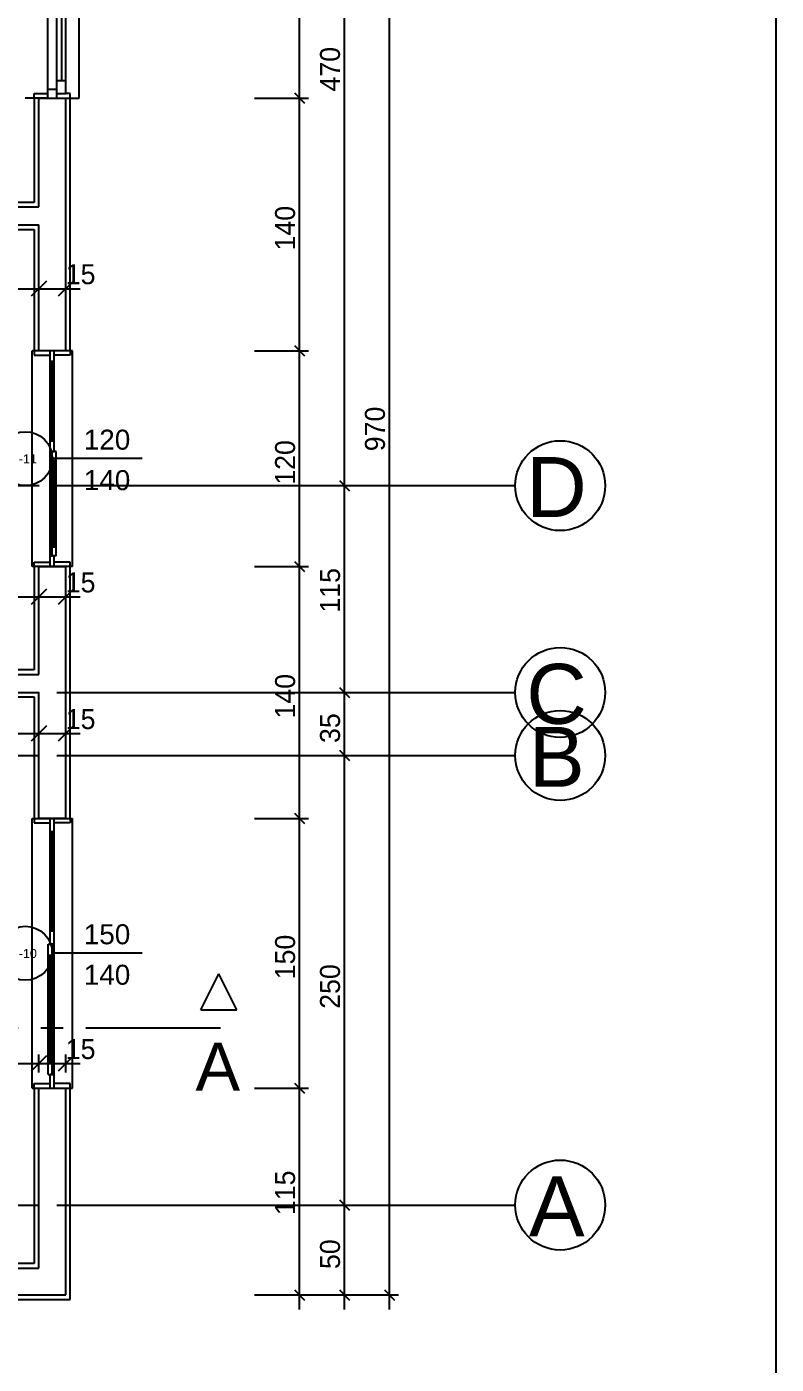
# Model space of a CAD drawing. Header units: metres. Extents: x -220 to 294, y -29 to 18.
# Drawn here: x -44.95 to -40.78, y -1.09 to 6.35 of the extents above; entities that cross this region are included whole.
import ezdxf

# ---------------------------------------------------------------- set-up
doc = ezdxf.new("R2010")
doc.units = ezdxf.units.M
doc.header["$MEASUREMENT"] = 0
doc.linetypes.add('CENTER2', pattern=[1.125, 0.75, -0.125, 0.125, -0.125])
doc.linetypes.add('HIDDEN2', pattern=[0.1875, 0.125, -0.0625])
for name, color, linetype in [('Aks', 7, 'Continuous'), ('Cizgi', 7, 'Continuous'), ('Duvar', 7, 'Continuous'), ('Kapi_Pencere', 7, 'Continuous'), ('Olculendirme', 7, 'Continuous'), ('Standart', 7, 'Continuous')]:
    doc.layers.add(name, color=color, linetype=linetype)
doc.styles.add('arial_1_18', font='arial.ttf', dxfattribs={"height": 0.2})
doc.styles.add('comic sans ms_1_18', font='comic.ttf', dxfattribs={"height": 0.2})

msp = doc.modelspace()

# ---------------------------------------------------------------- linework, layer by layer
at = {"layer": 'Aks', "color": 248, "linetype": 'HIDDEN2', "lineweight": -3}
for points in [[(-61.883, 3.8), (-44.7342, 3.8)], [(-61.883, 2.65), (-44.7342, 2.65)], [(-61.883, 2.3), (-44.7342, 2.3)], [(-61.883, -0.2), (-44.7342, -0.2)]]:
    msp.add_lwpolyline(points, dxfattribs=at)
at = {"layer": 'Aks', "color": 248, "linetype": 'Continuous', "lineweight": -3}
for points in [[(-44.7342, 3.8), (-42.2342, 3.8)], [(-44.7342, 2.65), (-42.2342, 2.65)], [(-44.7342, 2.3), (-42.2342, 2.3)], [(-44.7342, -0.2), (-42.2342, -0.2)]]:
    msp.add_lwpolyline(points, dxfattribs=at)
at = {"layer": 'Aks', "color": 115, "linetype": 'Continuous', "lineweight": -3}
for centre in [(-41.9842, 3.8), (-41.9842, 2.65), (-41.9842, 2.3), (-41.9842, -0.2)]:
    msp.add_circle(centre, 0.25, dxfattribs=at)
at = {"layer": 'Cizgi', "color": 216, "linetype": 'Continuous', "lineweight": -3}
msp.add_lwpolyline([(-40.783, -12), (-40.783, 18)], dxfattribs=at)
at = {"layer": 'Duvar', "color": 187, "linetype": 'Continuous', "lineweight": -3}
for points in [[(-44.9092, 5.955), (-44.9092, 5.98)], [(-44.9092, 5.98), (-44.8342, 5.98)], [(-44.9092, 5.955), (-44.9092, 5.375)], [(-44.7092, 5.98), (-44.7342, 5.98)], [(-44.7092, 5.955), (-44.7092, 5.98)], [(-44.7092, 5.25), (-44.7092, 5.955)], [(-44.9092, 5.375), (-49.2842, 5.375)], [(-49.2592, 5.225), (-44.9092, 5.225)], [(-44.9092, 5.225), (-44.9092, 4.55)], [(-44.7092, 4.55), (-44.7092, 5.25)], [(-44.9092, 4.55), (-44.9092, 4.525)], [(-44.7092, 4.55), (-44.7092, 4.525)], [(-44.9092, 4.525), (-44.8205, 4.525)], [(-44.7092, 4.525), (-44.798, 4.525)], [(-44.9092, 3.35), (-44.9092, 3.375)], [(-44.9092, 3.375), (-44.8205, 3.375)], [(-44.9092, 3.35), (-44.9092, 2.775)], [(-44.7092, 3.375), (-44.798, 3.375)], [(-44.7092, 3.35), (-44.7092, 3.375)], [(-44.7092, 2.65), (-44.7092, 3.35)], [(-44.9092, 2.775), (-46.2091, 2.775)], [(-46.2091, 2.625), (-44.9092, 2.625)], [(-44.9092, 2.625), (-44.9092, 1.95)], [(-44.7092, 1.95), (-44.7092, 2.65)], [(-44.9092, 1.95), (-44.9092, 1.925)], [(-44.7092, 1.95), (-44.7092, 1.925)], [(-44.9092, 1.925), (-44.8205, 1.925)], [(-44.7092, 1.925), (-44.798, 1.925)], [(-44.9092, 0.45), (-44.9092, 0.475)], [(-44.9092, 0.475), (-44.8205, 0.475)], [(-44.9092, 0.45), (-44.9092, -0.525)], [(-44.7092, 0.475), (-44.798, 0.475)], [(-44.7092, 0.45), (-44.7092, 0.475)], [(-44.7092, -0.725), (-44.7092, 0.45)], [(-44.9092, -0.525), (-48.658, -0.525)], [(-48.683, -0.725), (-44.7092, -0.725)]]:
    msp.add_lwpolyline(points, dxfattribs=at)
at = {"layer": 'Duvar', "color": 166, "linetype": 'Continuous', "lineweight": -3}
for points in [[(-44.8842, 5.35), (-44.8842, 5.955)], [(-44.8842, 5.955), (-44.7342, 5.955)], [(-44.7342, 5.25), (-44.7342, 5.955)], [(-49.2842, 5.35), (-44.8842, 5.35)], [(-49.2842, 5.25), (-44.8842, 5.25)], [(-44.8842, 4.55), (-44.8842, 5.25)], [(-44.7342, 4.55), (-44.7342, 5.25)], [(-44.7342, 4.55), (-44.8842, 4.55)], [(-44.8842, 2.75), (-44.8842, 3.35)], [(-44.8842, 3.35), (-44.7342, 3.35)], [(-44.7342, 2.65), (-44.7342, 3.35)], [(-46.2342, 2.75), (-44.8842, 2.75)], [(-46.2342, 2.65), (-44.8842, 2.65)], [(-44.8842, 1.95), (-44.8842, 2.65)], [(-44.7342, 1.95), (-44.7342, 2.65)], [(-44.7342, 1.95), (-44.8842, 1.95)], [(-44.8842, -0.55), (-44.8842, 0.45)], [(-44.8842, 0.45), (-44.7342, 0.45)], [(-44.7342, -0.7), (-44.7342, 0.45)], [(-48.683, -0.55), (-44.8842, -0.55)], [(-48.683, -0.7), (-44.7342, -0.7)]]:
    msp.add_lwpolyline(points, dxfattribs=at)
at = {"layer": 'Kapi_Pencere', "color": 98, "linetype": 'Continuous', "lineweight": -3}
for points in [[(-44.6592, 5.955), (-44.6592, 7.955)], [(-44.8342, 6.0038), (-44.8342, 6.9306)], [(-44.7842, 6.0526), (-44.7842, 6.8818)], [(-44.756, 6.0526), (-44.756, 6.8818)], [(-44.7342, 6.0526), (-44.7342, 6.8818)], [(-44.7842, 6.0038), (-44.7842, 6.0526)], [(-44.7842, 6.0526), (-44.7588, 6.0526)], [(-44.7842, 6.0526), (-44.7342, 6.0526)], [(-44.7588, 6.0526), (-44.756, 6.0526)], [(-44.756, 6.0526), (-44.7342, 6.0526)], [(-44.7342, 5.9798), (-44.7342, 6.0526)], [(-44.8342, 5.955), (-44.9592, 5.955)], [(-44.8342, 6.0038), (-44.7842, 6.0038)], [(-44.8342, 5.955), (-44.8342, 6.0038)], [(-44.8342, 5.955), (-44.7842, 5.955)], [(-44.7842, 5.955), (-44.7842, 6.0038)], [(-44.7842, 5.9798), (-44.7342, 5.9798)], [(-44.7842, 5.955), (-44.6592, 5.955)], [(-44.9217, 3.35), (-44.9217, 4.55)], [(-44.8205, 4.55), (-44.9217, 4.55)], [(-44.798, 4.55), (-44.8205, 4.55)], [(-44.8205, 4.49), (-44.8205, 4.55)], [(-44.798, 4.49), (-44.798, 4.55)], [(-44.6967, 4.55), (-44.798, 4.55)], [(-44.6967, 3.35), (-44.6967, 4.55)], [(-44.8205, 4.05), (-44.8205, 4.49)], [(-44.8167, 4.49), (-44.8205, 4.49)], [(-44.8205, 4.49), (-44.798, 4.49)], [(-44.8017, 4.49), (-44.8167, 4.49)], [(-44.8092, 4.05), (-44.8092, 4.49)], [(-44.798, 4.49), (-44.8017, 4.49)], [(-44.798, 4.05), (-44.798, 4.49)], [(-44.8205, 3.99), (-44.8205, 4.05)], [(-44.8167, 4.05), (-44.8205, 4.05)], [(-44.798, 4.05), (-44.8205, 4.05)], [(-44.8167, 4.05), (-44.8017, 4.05)], [(-44.798, 4.05), (-44.8017, 4.05)], [(-44.798, 3.99), (-44.798, 4.05)], [(-44.8205, 3.41), (-44.8205, 3.99)], [(-44.8092, 3.99), (-44.8205, 3.99)], [(-44.8205, 3.99), (-44.798, 3.99)], [(-44.798, 3.99), (-44.8092, 3.99)], [(-44.8092, 3.94), (-44.8092, 3.99)], [(-44.7867, 3.99), (-44.8092, 3.99)], [(-44.3092, 3.95), (-44.8092, 3.95)], [(-44.7867, 3.99), (-44.798, 3.99)], [(-44.7867, 3.94), (-44.7867, 3.99)], [(-44.8092, 3.46), (-44.8092, 3.94)], [(-44.8017, 3.94), (-44.8092, 3.94)], [(-44.8092, 3.94), (-44.7867, 3.94)], [(-44.8017, 3.94), (-44.7942, 3.94)], [(-44.798, 3.46), (-44.798, 3.94)], [(-44.7867, 3.94), (-44.7942, 3.94)], [(-44.7867, 3.46), (-44.7867, 3.94)], [(-44.8092, 3.41), (-44.8092, 3.46)], [(-44.8017, 3.46), (-44.8092, 3.46)], [(-44.8092, 3.46), (-44.7867, 3.46)], [(-44.7942, 3.46), (-44.8017, 3.46)], [(-44.7867, 3.46), (-44.7942, 3.46)], [(-44.7867, 3.41), (-44.7867, 3.46)], [(-44.8205, 3.35), (-44.9217, 3.35)], [(-44.8205, 3.35), (-44.8205, 3.41)], [(-44.8092, 3.41), (-44.8205, 3.41)], [(-44.8205, 3.41), (-44.798, 3.41)], [(-44.798, 3.35), (-44.8205, 3.35)], [(-44.798, 3.41), (-44.8092, 3.41)], [(-44.7867, 3.41), (-44.8092, 3.41)], [(-44.798, 3.35), (-44.798, 3.41)], [(-44.7867, 3.41), (-44.798, 3.41)], [(-44.6967, 3.35), (-44.798, 3.35)], [(-44.9217, 1.95), (-44.8205, 1.95)], [(-44.9217, 0.45), (-44.9217, 1.95)], [(-44.8205, 1.875), (-44.8205, 1.95)], [(-44.8205, 1.95), (-44.798, 1.95)], [(-44.798, 1.875), (-44.798, 1.95)], [(-44.798, 1.95), (-44.6967, 1.95)], [(-44.6967, 0.45), (-44.6967, 1.95)], [(-44.8205, 1.325), (-44.8205, 1.875)], [(-44.8205, 1.875), (-44.8167, 1.875)], [(-44.798, 1.875), (-44.8205, 1.875)], [(-44.8167, 1.875), (-44.8017, 1.875)], [(-44.8092, 1.325), (-44.8092, 1.875)], [(-44.8017, 1.875), (-44.798, 1.875)], [(-44.798, 1.325), (-44.798, 1.875)], [(-44.8205, 1.25), (-44.8205, 1.325)], [(-44.8205, 1.325), (-44.8167, 1.325)], [(-44.8205, 1.325), (-44.798, 1.325)], [(-44.8017, 1.325), (-44.8167, 1.325)], [(-44.8017, 1.325), (-44.798, 1.325)], [(-44.798, 1.25), (-44.798, 1.325)], [(-44.8317, 1.1875), (-44.8317, 1.25)], [(-44.8317, 1.25), (-44.8205, 1.25)], [(-44.8317, 1.25), (-44.8092, 1.25)], [(-44.8205, 1.25), (-44.8092, 1.25)], [(-44.798, 1.25), (-44.8205, 1.25)], [(-44.8092, 1.25), (-44.798, 1.25)], [(-44.8092, 1.1875), (-44.8092, 1.25)], [(-44.3092, 1.2), (-44.8092, 1.2)], [(-44.798, 0.525), (-44.798, 1.25)], [(-44.8317, 0.5875), (-44.8317, 1.1875)], [(-44.8317, 1.1875), (-44.8242, 1.1875)], [(-44.8092, 1.1875), (-44.8317, 1.1875)], [(-44.8167, 1.1875), (-44.8242, 1.1875)], [(-44.8205, 0.5875), (-44.8205, 1.1875)], [(-44.8167, 1.1875), (-44.8092, 1.1875)], [(-44.8092, 0.5875), (-44.8092, 1.1875)], [(-44.8317, 0.525), (-44.8317, 0.5875)], [(-44.8317, 0.5875), (-44.8242, 0.5875)], [(-44.8092, 0.5875), (-44.8317, 0.5875)], [(-44.8317, 0.525), (-44.8205, 0.525)], [(-44.8317, 0.525), (-44.8092, 0.525)], [(-44.8242, 0.5875), (-44.8167, 0.5875)], [(-44.8205, 0.45), (-44.8205, 0.525)], [(-44.8205, 0.525), (-44.8092, 0.525)], [(-44.798, 0.525), (-44.8205, 0.525)], [(-44.8167, 0.5875), (-44.8092, 0.5875)], [(-44.8092, 0.525), (-44.8092, 0.5875)], [(-44.8092, 0.525), (-44.798, 0.525)], [(-44.798, 0.45), (-44.798, 0.525)], [(-44.9217, 0.45), (-44.8205, 0.45)], [(-44.8205, 0.45), (-44.798, 0.45)], [(-44.798, 0.45), (-44.6967, 0.45)]]:
    msp.add_lwpolyline(points, dxfattribs=at)
for centre in [(-44.9592, 3.95), (-44.9592, 1.2)]:
    msp.add_circle(centre, 0.15, dxfattribs=at)
at = {"layer": 'Olculendirme', "color": 47, "linetype": 'Continuous', "lineweight": -3}
for points in [[(-43.4342, -0.78), (-43.4342, 9.08)], [(-43.1842, -0.78), (-43.1842, 9.08)], [(-42.9342, -0.78), (-42.9342, 9.08)], [(-43.6842, 5.955), (-43.3842, 5.955)], [(-44.8842, 4.845), (-44.8842, 4.945)], [(-44.7342, 4.845), (-44.7342, 4.945)], [(-61.963, 4.895), (-44.6542, 4.895)], [(-43.6842, 4.55), (-43.3842, 4.55)], [(-43.2342, 3.8), (-43.1342, 3.8)], [(-43.6842, 3.35), (-43.3842, 3.35)], [(-44.8842, 3.1312), (-44.8842, 3.2312)], [(-44.7342, 3.1312), (-44.7342, 3.2312)], [(-61.963, 3.1812), (-44.6542, 3.1812)], [(-43.2342, 2.65), (-43.1342, 2.65)], [(-44.8842, 2.3714), (-44.8842, 2.4714)], [(-44.7342, 2.3714), (-44.7342, 2.4714)], [(-50.863, 2.4214), (-44.6542, 2.4214)], [(-43.2342, 2.3), (-43.1342, 2.3)], [(-43.6842, 1.95), (-43.3842, 1.95)], [(-44.8842, 0.537), (-44.8842, 0.637)], [(-44.7342, 0.537), (-44.7342, 0.637)], [(-61.963, 0.587), (-44.6542, 0.587)], [(-43.6842, 0.45), (-43.3842, 0.45)], [(-43.2342, -0.2), (-43.1342, -0.2)], [(-43.6842, -0.7), (-43.3842, -0.7)], [(-43.4342, -0.7), (-42.9342, -0.7)], [(-43.2342, -0.7), (-43.1342, -0.7)], [(-42.9842, -0.7), (-42.8842, -0.7)]]:
    msp.add_lwpolyline(points, dxfattribs=at)
at = {"layer": 'Olculendirme', "color": 59, "linetype": 'Continuous', "lineweight": -3}
for points in [[(-43.4625, 5.9833), (-43.4059, 5.9267)], [(-44.8418, 4.9374), (-44.9266, 4.8526)], [(-44.6918, 4.9374), (-44.7766, 4.8526)], [(-43.4625, 4.5783), (-43.4059, 4.5217)], [(-43.2125, 3.8283), (-43.1559, 3.7717)], [(-43.4625, 3.3783), (-43.4059, 3.3217)], [(-44.8418, 3.2236), (-44.9266, 3.1388)], [(-44.6918, 3.2236), (-44.7766, 3.1388)], [(-43.2125, 2.6783), (-43.1559, 2.6217)], [(-44.8418, 2.4639), (-44.9266, 2.379)], [(-44.6918, 2.4639), (-44.7766, 2.379)], [(-43.2125, 2.3283), (-43.1559, 2.2717)], [(-43.4625, 1.9783), (-43.4059, 1.9217)], [(-44.8418, 0.6295), (-44.9266, 0.5446)], [(-44.6918, 0.6295), (-44.7766, 0.5446)], [(-43.4625, 0.4783), (-43.4059, 0.4217)], [(-43.2125, -0.1717), (-43.1559, -0.2283)], [(-43.4625, -0.6717), (-43.4059, -0.7283)], [(-43.2125, -0.6717), (-43.1559, -0.7283)], [(-42.9625, -0.6717), (-42.9059, -0.7283)]]:
    msp.add_lwpolyline(points, dxfattribs=at)
at = {"layer": 'Standart', "color": 250, "linetype": 'Continuous', "lineweight": -3}
for points in [[(-43.983, 0.8855), (-43.883, 1.0855)], [(-43.783, 0.8855), (-43.883, 1.0855)], [(-43.983, 0.8855), (-43.783, 0.8855)]]:
    msp.add_lwpolyline(points, dxfattribs=at)
at = {"layer": 'Standart', "color": 250, "linetype": 'CENTER2', "lineweight": -3}
msp.add_lwpolyline([(-62.6231, 0.7855), (-43.783, 0.7855)], dxfattribs=at)

# ---------------------------------------------------------------- texts
at = {"layer": 'Aks', "color": 19, "linetype": 'Continuous', "lineweight": -3, "style": 'arial_1_18'}
for s, p in [('D', (-42.1732, 3.6256)), ('C', (-42.1732, 2.4756)), ('B', (-42.1588, 2.1256)), ('A', (-42.1588, -0.3744))]:
    msp.add_text(s, height=0.3333, dxfattribs=at).set_placement(p)
at = {"layer": 'Kapi_Pencere', "color": 98, "linetype": 'Continuous', "lineweight": -3, "style": 'arial_1_18'}
for s, height, p in [('120', 0.11111, (-44.6342, 4)), ('P-11', 0.05, (-45.0422, 3.9238)), ('140', 0.11111, (-44.6342, 3.775)), ('150', 0.11111, (-44.6342, 1.25)), ('P-10', 0.05, (-45.0422, 1.1738)), ('140', 0.11111, (-44.6342, 1.025))]:
    msp.add_text(s, height=height, dxfattribs=at).set_placement(p)
at = {"layer": 'Olculendirme', "color": 19, "linetype": 'Continuous', "lineweight": -3, "style": 'comic sans ms_1_18'}
for s, p in [('470', (-43.2092, 5.9912)), ('140', (-43.4592, 5.1076)), ('970', (-42.9592, 3.9912)), ('120', (-43.4592, 3.8051)), ('115', (-43.2092, 3.094)), ('140', (-43.4592, 2.5051)), ('35', (-43.2092, 2.3691)), ('150', (-43.4592, 1.0551)), ('250', (-43.2092, 0.8912)), ('115', (-43.4592, -0.256)), ('50', (-43.2092, -0.5559))]:
    msp.add_text(s, height=0.11111, rotation=90, dxfattribs=at).set_placement(p)
for p in [(-44.7342, 4.92), (-44.7342, 3.2062), (-44.7342, 2.4464), (-44.7342, 0.612)]:
    msp.add_text('15', height=0.11111, dxfattribs=at).set_placement(p)
at = {"layer": 'Standart', "color": 19, "linetype": 'Continuous', "lineweight": -3, "style": 'arial_1_18'}
msp.add_text('A', height=0.2667, dxfattribs=at).set_placement((-44.0129, 0.4355))

doc.saveas('drawing.dxf')
